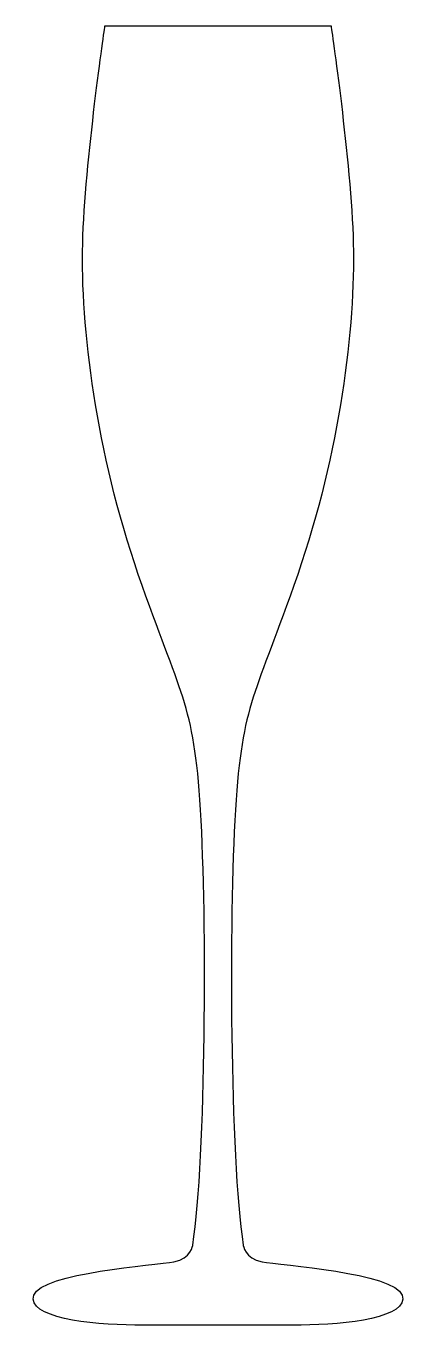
# Model space of a CAD drawing. Header units: centimetres. Extents: x -2.5 to 2.5, y -8.4 to 8.4.
import ezdxf

# ---------------------------------------------------------------- set-up
doc = ezdxf.new("R2010")
doc.units = ezdxf.units.CM
doc.header["$MEASUREMENT"] = 0
doc.layers.add('Camada 1', color=7, linetype='Continuous')

msp = doc.modelspace()

# ---------------------------------------------------------------- linework, layer by layer
at = {"layer": 'Camada 1'}
msp.add_open_spline([(2.37159, -7.98637), (2.27126, -7.70006), (0.79721, -7.59997), (0.5683, -7.55703), (0.5683, -7.55703), (0.3393, -7.51409), (0.32499, -7.34229), (0.32499, -7.34229), (0.32499, -7.34229), (0.1532, -6.21167), (0.13888, -3.13436), (0.22477, -1.73177), (0.22477, -1.73177), (0.31068, -0.32916), (0.48242, -0.27188), (1.02627, 1.30247), (1.02627, 1.30247), (1.57012, 2.87687), (1.77054, 4.50835), (1.74191, 5.56739), (1.74191, 5.56739), (1.71334, 6.62657), (1.45571, 8.37271), (1.45571, 8.37271), (1.45571, 8.37271), (1.45571, 8.37271), (0.00426, 8.37271), (0.00426, 8.37271), (0.00426, 8.37271), (0.00426, 8.37271), (-0.00426, 8.37271), (-0.00426, 8.37271), (-0.00426, 8.37271), (-0.00426, 8.37271), (-1.45571, 8.37271), (-1.45571, 8.37271), (-1.45571, 8.37271), (-1.45571, 8.37271), (-1.71336, 6.62657), (-1.74199, 5.56739), (-1.74199, 5.56739), (-1.77064, 4.50834), (-1.57033, 2.87687), (-1.0264, 1.30247), (-1.0264, 1.30247), (-0.48255, -0.27188), (-0.31062, -0.32916), (-0.22487, -1.73177), (-0.22487, -1.73177), (-0.13912, -3.13435), (-0.15319, -6.21164), (-0.32496, -7.34229), (-0.32496, -7.34229), (-0.32496, -7.34229), (-0.33927, -7.51408), (-0.56832, -7.55703), (-0.56832, -7.55703), (-0.79734, -7.59995), (-2.27152, -7.70004), (-2.37161, -7.98637), (-2.37161, -7.98637), (-2.47194, -8.27265), (-1.65602, -8.37274), (-1.06923, -8.37274), (-1.06923, -8.37274), (-0.607, -8.37274), (-0.18962, -8.37274), (-0.03288, -8.37274), (-0.03288, -8.37274), (-0.03288, -8.37274), (-0.00941, -8.37274), (0.03292, -8.37274), (0.03292, -8.37274), (0.18934, -8.37274), (0.60699, -8.37274), (1.06908, -8.37274), (1.06908, -8.37274), (1.65597, -8.37271), (2.47192, -8.27265), (2.37159, -7.98637)], degree=3, knots=[0, 0, 0, 0, 0.04761905, 0.04761905, 0.04761905, 0.04761905, 0.0952381, 0.0952381, 0.0952381, 0.0952381, 0.14285714, 0.14285714, 0.14285714, 0.14285714, 0.19047619, 0.19047619, 0.19047619, 0.19047619, 0.23809524, 0.23809524, 0.23809524, 0.23809524, 0.28571429, 0.28571429, 0.28571429, 0.28571429, 0.33333333, 0.33333333, 0.33333333, 0.33333333, 0.38095238, 0.38095238, 0.38095238, 0.38095238, 0.42857143, 0.42857143, 0.42857143, 0.42857143, 0.47619048, 0.47619048, 0.47619048, 0.47619048, 0.52380952, 0.52380952, 0.52380952, 0.52380952, 0.57142857, 0.57142857, 0.57142857, 0.57142857, 0.61904762, 0.61904762, 0.61904762, 0.61904762, 0.66666667, 0.66666667, 0.66666667, 0.66666667, 0.71428571, 0.71428571, 0.71428571, 0.71428571, 0.76190476, 0.76190476, 0.76190476, 0.76190476, 0.80952381, 0.80952381, 0.80952381, 0.80952381, 0.85714286, 0.85714286, 0.85714286, 0.85714286, 0.9047619, 0.9047619, 0.9047619, 0.9047619, 1, 1, 1, 1], dxfattribs=at)

doc.saveas('drawing.dxf')
